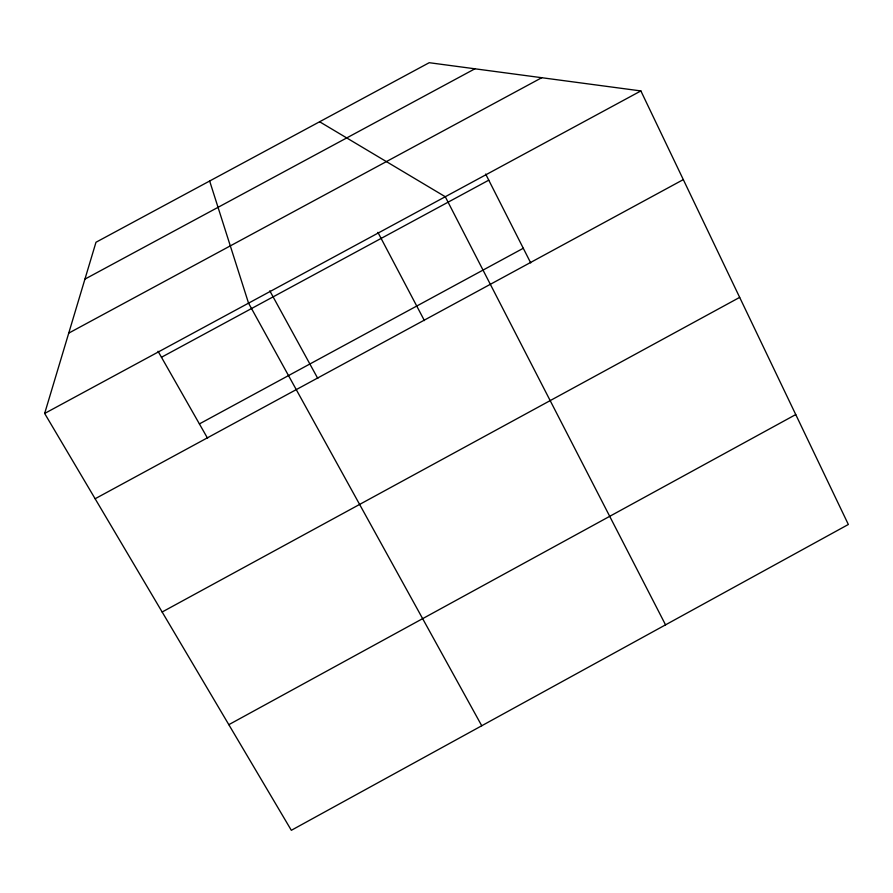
<?xml version="1.0" encoding="UTF-8"?>
<svg xmlns="http://www.w3.org/2000/svg" width="893" height="893" viewBox="0 0 893 893"><rect width="100%" height="100%" fill="white"/><g stroke="black" fill="none" stroke-linecap="round" stroke-linejoin="round"><path stroke-width="1.34" d="M44.65 413.448L95.986 242.26L429.22 62.7L640.873 90.93L848.35 524.481L291.33 830.3L44.65 413.448L640.873 90.93M228.82 724.669L795.752 414.564M162.146 612.006L739.672 297.38M199.407 423.907L523.287 248.265M95.127 498.752L683.312 179.605M84.935 279.118L474.931 68.794M68.739 333.122L541.761 77.702M161.466 357.267L488.772 180.174M319.616 121.761L445.272 196.728L665.542 624.843M158.05 351.273L207.578 438.273M481.751 725.763L248.544 303.151L209.654 181.011M269.798 290.828L317.796 378.465M377.906 232.347L424.421 320.609M485.669 174.057L530.721 262.933"/></g></svg>
